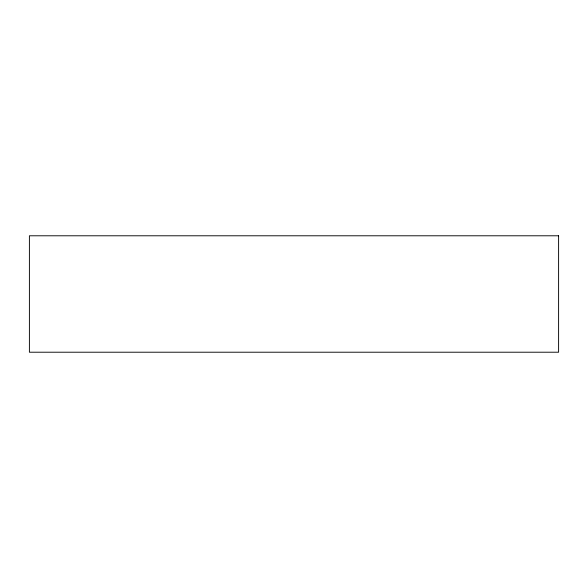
<?xml version="1.0" encoding="UTF-8"?>
<svg xmlns="http://www.w3.org/2000/svg" width="588" height="588" viewBox="0 0 588 588"><rect width="100%" height="100%" fill="white"/><g stroke="black" fill="none" stroke-linecap="round" stroke-linejoin="round"><path stroke-width="0.88" d="M558.6 235.788L29.4 235.788L29.4 352.212L558.6 352.212L558.6 235.788"/></g></svg>
